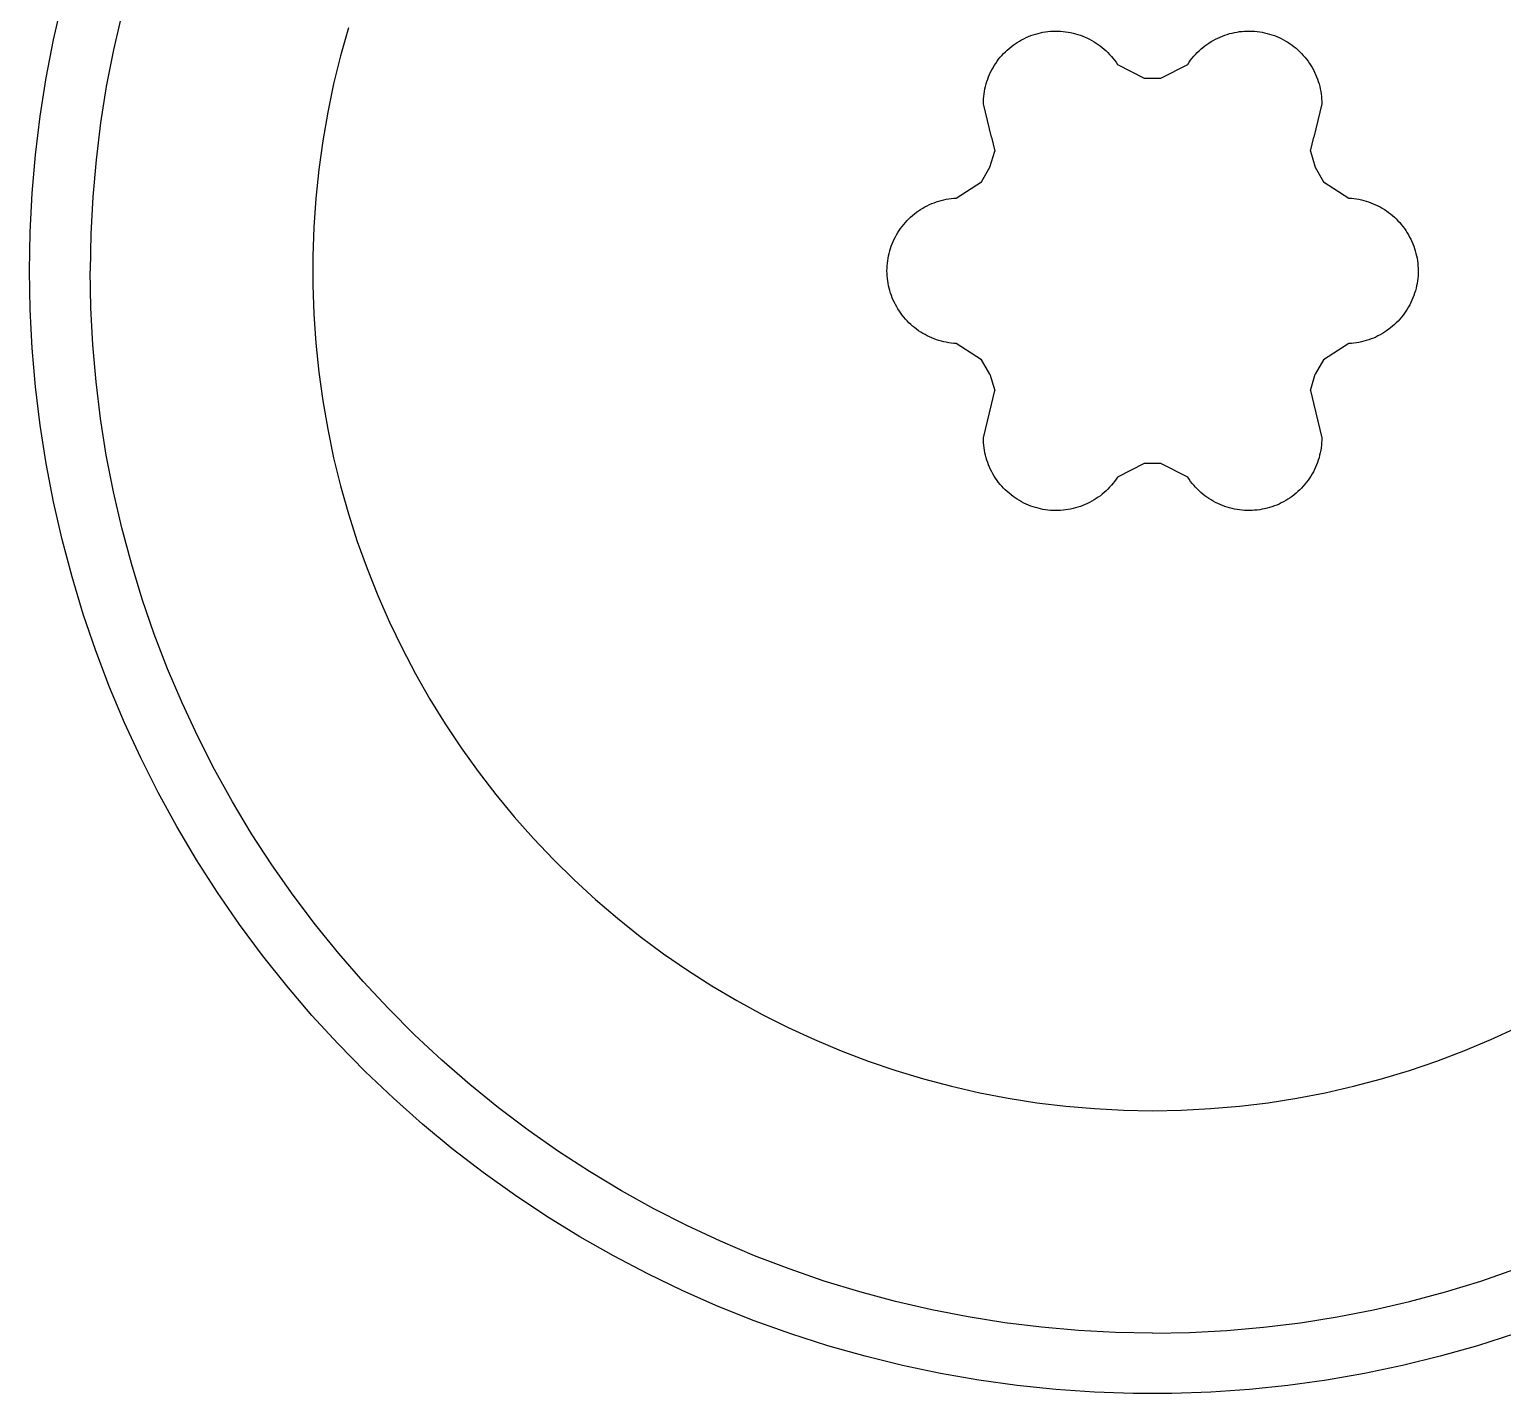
# Model space of a CAD drawing. Header units: millimetres. Extents: x -573 to 3430, y 0 to 3769.
# Drawn here: x 374.889 to 379.742, y 443.773 to 448.267 of the extents above; entities that cross this region are included whole.
import ezdxf

# ---------------------------------------------------------------- set-up
doc = ezdxf.new("R2010")
doc.units = ezdxf.units.MM
doc.layers.add('01 Basic thick', color=7, linetype='Continuous', lineweight=35)

msp = doc.modelspace()

# ---------------------------------------------------------------- linework, layer by layer
at = {"layer": '01 Basic thick', "lineweight": -3}
for p, q in [((374.9681, 448.2334, -368.0535), (374.9965, 448.3579, -368.0535)), ((375.193, 448.3189, -368.0535), (375.1655, 448.1999, -368.0535)), ((375.9399, 448.2727, -368.0535), (375.9139, 448.1808, -368.0535)), ((374.944, 448.1079, -368.0535), (374.9681, 448.2334, -368.0535)), ((378.1228, 448.2105, -368.0535), (378.1294, 448.2155, -368.0535)), ((378.1294, 448.2155, -368.0535), (378.1362, 448.2203, -368.0535)), ((378.1362, 448.2203, -368.0535), (378.1432, 448.2249, -368.0535)), ((378.1432, 448.2249, -368.0535), (378.1503, 448.2292, -368.0535)), ((378.1503, 448.2292, -368.0535), (378.1575, 448.2333, -368.0535)), ((378.1575, 448.2333, -368.0535), (378.1649, 448.2371, -368.0535)), ((378.1649, 448.2371, -368.0535), (378.1725, 448.2407, -368.0535)), ((378.1725, 448.2407, -368.0535), (378.1801, 448.244, -368.0535)), ((378.1801, 448.244, -368.0535), (378.1879, 448.2471, -368.0535)), ((378.1879, 448.2471, -368.0535), (378.1957, 448.2498, -368.0535)), ((378.1957, 448.2498, -368.0535), (378.2037, 448.2523, -368.0535)), ((378.2037, 448.2523, -368.0535), (378.2117, 448.2545, -368.0535)), ((378.2117, 448.2545, -368.0535), (378.2198, 448.2565, -368.0535)), ((378.2198, 448.2565, -368.0535), (378.2279, 448.2581, -368.0535)), ((378.2279, 448.2581, -368.0535), (378.2362, 448.2595, -368.0535)), ((378.2362, 448.2595, -368.0535), (378.2444, 448.2606, -368.0535)), ((378.2444, 448.2606, -368.0535), (378.2527, 448.2614, -368.0535)), ((378.2527, 448.2614, -368.0535), (378.261, 448.2619, -368.0535)), ((378.261, 448.2619, -368.0535), (378.2694, 448.2621, -368.0535)), ((378.2694, 448.2621, -368.0535), (378.2777, 448.262, -368.0535)), ((378.2777, 448.262, -368.0535), (378.286, 448.2617, -368.0535)), ((378.286, 448.2617, -368.0535), (378.2943, 448.261, -368.0535)), ((378.2943, 448.261, -368.0535), (378.3026, 448.2601, -368.0535)), ((378.3026, 448.2601, -368.0535), (378.3108, 448.2589, -368.0535)), ((378.3108, 448.2589, -368.0535), (378.319, 448.2574, -368.0535)), ((378.319, 448.2574, -368.0535), (378.3271, 448.2556, -368.0535)), ((378.3271, 448.2556, -368.0535), (378.3352, 448.2535, -368.0535)), ((378.3352, 448.2535, -368.0535), (378.3432, 448.2511, -368.0535)), ((378.3432, 448.2511, -368.0535), (378.3511, 448.2485, -368.0535)), ((378.3511, 448.2485, -368.0535), (378.3589, 448.2456, -368.0535)), ((378.3589, 448.2456, -368.0535), (378.3666, 448.2425, -368.0535)), ((378.3666, 448.2425, -368.0535), (378.3742, 448.239, -368.0535)), ((378.3742, 448.239, -368.0535), (378.3817, 448.2353, -368.0535)), ((378.3817, 448.2353, -368.0535), (378.389, 448.2314, -368.0535)), ((378.389, 448.2314, -368.0535), (378.3962, 448.2272, -368.0535)), ((378.3962, 448.2272, -368.0535), (378.4032, 448.2227, -368.0535)), ((378.4032, 448.2227, -368.0535), (378.4101, 448.218, -368.0535)), ((378.4101, 448.218, -368.0535), (378.4168, 448.2131, -368.0535)), ((378.7611, 448.2132, -368.0535), (378.7678, 448.2181, -368.0535)), ((378.7678, 448.2181, -368.0535), (378.7747, 448.2228, -368.0535)), ((378.7747, 448.2228, -368.0535), (378.7818, 448.2273, -368.0535)), ((378.7818, 448.2273, -368.0535), (378.7889, 448.2315, -368.0535)), ((378.7889, 448.2315, -368.0535), (378.7963, 448.2355, -368.0535)), ((378.7963, 448.2355, -368.0535), (378.8037, 448.2392, -368.0535)), ((378.8037, 448.2392, -368.0535), (378.8113, 448.2426, -368.0535)), ((378.8113, 448.2426, -368.0535), (378.819, 448.2458, -368.0535)), ((378.819, 448.2458, -368.0535), (378.8269, 448.2487, -368.0535)), ((378.8269, 448.2487, -368.0535), (378.8348, 448.2513, -368.0535)), ((378.8348, 448.2513, -368.0535), (378.8428, 448.2537, -368.0535)), ((378.8428, 448.2537, -368.0535), (378.8508, 448.2557, -368.0535)), ((378.8508, 448.2557, -368.0535), (378.859, 448.2575, -368.0535)), ((378.859, 448.2575, -368.0535), (378.8672, 448.2591, -368.0535)), ((378.8672, 448.2591, -368.0535), (378.8754, 448.2603, -368.0535)), ((378.8754, 448.2603, -368.0535), (378.8837, 448.2612, -368.0535)), ((378.8837, 448.2612, -368.0535), (378.892, 448.2619, -368.0535)), ((378.892, 448.2619, -368.0535), (378.9003, 448.2622, -368.0535)), ((378.9003, 448.2622, -368.0535), (378.9086, 448.2623, -368.0535)), ((378.9086, 448.2623, -368.0535), (378.917, 448.2621, -368.0535)), ((378.917, 448.2621, -368.0535), (378.9253, 448.2616, -368.0535)), ((378.9253, 448.2616, -368.0535), (378.9336, 448.2608, -368.0535)), ((378.9336, 448.2608, -368.0535), (378.9419, 448.2597, -368.0535)), ((378.9419, 448.2597, -368.0535), (378.9501, 448.2583, -368.0535)), ((378.9501, 448.2583, -368.0535), (378.9582, 448.2567, -368.0535)), ((378.9582, 448.2567, -368.0535), (378.9663, 448.2547, -368.0535)), ((378.9663, 448.2547, -368.0535), (378.9744, 448.2525, -368.0535)), ((378.9744, 448.2525, -368.0535), (378.9823, 448.25, -368.0535)), ((378.9823, 448.25, -368.0535), (378.9902, 448.2473, -368.0535)), ((378.9902, 448.2473, -368.0535), (378.998, 448.2442, -368.0535)), ((378.998, 448.2442, -368.0535), (379.0056, 448.2409, -368.0535)), ((379.0056, 448.2409, -368.0535), (379.0131, 448.2373, -368.0535)), ((379.0131, 448.2373, -368.0535), (379.0205, 448.2335, -368.0535)), ((379.0205, 448.2335, -368.0535), (379.0278, 448.2294, -368.0535)), ((379.0278, 448.2294, -368.0535), (379.0349, 448.2251, -368.0535)), ((379.0349, 448.2251, -368.0535), (379.0419, 448.2205, -368.0535)), ((379.0419, 448.2205, -368.0535), (379.0487, 448.2157, -368.0535)), ((379.0487, 448.2157, -368.0535), (379.0553, 448.2106, -368.0535)), ((375.1655, 448.1999, -368.0535), (375.1422, 448.08, -368.0535)), ((375.9139, 448.1808, -368.0535), (375.891, 448.088, -368.0535)), ((378.0768, 448.1625, -368.0535), (378.0818, 448.1692, -368.0535)), ((378.0818, 448.1692, -368.0535), (378.087, 448.1757, -368.0535)), ((378.087, 448.1757, -368.0535), (378.0925, 448.182, -368.0535)), ((378.0925, 448.182, -368.0535), (378.0981, 448.1881, -368.0535)), ((378.0981, 448.1881, -368.0535), (378.104, 448.194, -368.0535)), ((378.104, 448.194, -368.0535), (378.1101, 448.1997, -368.0535)), ((378.1101, 448.1997, -368.0535), (378.1163, 448.2052, -368.0535)), ((378.1163, 448.2052, -368.0535), (378.1228, 448.2105, -368.0535)), ((378.4168, 448.2131, -368.0535), (378.4234, 448.2079, -368.0535)), ((378.4234, 448.2079, -368.0535), (378.4297, 448.2026, -368.0535)), ((378.4297, 448.2026, -368.0535), (378.4359, 448.197, -368.0535)), ((378.4359, 448.197, -368.0535), (378.4419, 448.1912, -368.0535)), ((378.4419, 448.1912, -368.0535), (378.4476, 448.1851, -368.0535)), ((378.4476, 448.1851, -368.0535), (378.4532, 448.1789, -368.0535)), ((378.4532, 448.1789, -368.0535), (378.4585, 448.1725, -368.0535)), ((378.4585, 448.1725, -368.0535), (378.4636, 448.166, -368.0535)), ((378.4636, 448.166, -368.0535), (378.4685, 448.1592, -368.0535)), ((378.7095, 448.1592, -368.0535), (378.7143, 448.166, -368.0535)), ((378.7143, 448.166, -368.0535), (378.7195, 448.1726, -368.0535)), ((378.7195, 448.1726, -368.0535), (378.7248, 448.179, -368.0535)), ((378.7248, 448.179, -368.0535), (378.7303, 448.1852, -368.0535)), ((378.7303, 448.1852, -368.0535), (378.7361, 448.1912, -368.0535)), ((378.7361, 448.1912, -368.0535), (378.7421, 448.197, -368.0535)), ((378.7421, 448.197, -368.0535), (378.7482, 448.2026, -368.0535)), ((378.7482, 448.2026, -368.0535), (378.7546, 448.208, -368.0535)), ((378.7546, 448.208, -368.0535), (378.7611, 448.2132, -368.0535)), ((379.0553, 448.2106, -368.0535), (379.0617, 448.2054, -368.0535)), ((379.0617, 448.2054, -368.0535), (379.068, 448.1999, -368.0535)), ((379.068, 448.1999, -368.0535), (379.0741, 448.1941, -368.0535)), ((379.0741, 448.1941, -368.0535), (379.0799, 448.1882, -368.0535)), ((379.0799, 448.1882, -368.0535), (379.0856, 448.1821, -368.0535)), ((379.0856, 448.1821, -368.0535), (379.091, 448.1758, -368.0535)), ((379.091, 448.1758, -368.0535), (379.0963, 448.1693, -368.0535)), ((379.0963, 448.1693, -368.0535), (379.1012, 448.1626, -368.0535)), ((378.0488, 448.1115, -368.0535), (378.052, 448.1192, -368.0535)), ((378.052, 448.1192, -368.0535), (378.0555, 448.1268, -368.0535)), ((378.0555, 448.1268, -368.0535), (378.0593, 448.1342, -368.0535)), ((378.0593, 448.1342, -368.0535), (378.0633, 448.1415, -368.0535)), ((378.0633, 448.1415, -368.0535), (378.0676, 448.1487, -368.0535)), ((378.0676, 448.1487, -368.0535), (378.0721, 448.1557, -368.0535)), ((378.0721, 448.1557, -368.0535), (378.0768, 448.1625, -368.0535)), ((378.4685, 448.1592, -368.0535), (378.4731, 448.1523, -368.0535)), ((378.4731, 448.1523, -368.0535), (378.5615, 448.1066, -368.0535)), ((378.6165, 448.1066, -368.0535), (378.7048, 448.1523, -368.0535)), ((378.7048, 448.1523, -368.0535), (378.7095, 448.1592, -368.0535)), ((379.1012, 448.1626, -368.0535), (379.106, 448.1558, -368.0535)), ((379.106, 448.1558, -368.0535), (379.1105, 448.1488, -368.0535)), ((379.1105, 448.1488, -368.0535), (379.1148, 448.1416, -368.0535)), ((379.1148, 448.1416, -368.0535), (379.1188, 448.1343, -368.0535)), ((379.1188, 448.1343, -368.0535), (379.1225, 448.1269, -368.0535)), ((379.1225, 448.1269, -368.0535), (379.126, 448.1193, -368.0535)), ((379.126, 448.1193, -368.0535), (379.1293, 448.1116, -368.0535)), ((374.9242, 447.9817, -368.0535), (374.944, 448.1079, -368.0535)), ((375.1422, 448.08, -368.0535), (375.1231, 447.9593, -368.0535)), ((375.891, 448.088, -368.0535), (375.8714, 447.9945, -368.0535)), ((378.0351, 448.0636, -368.0535), (378.0367, 448.0718, -368.0535)), ((378.0367, 448.0718, -368.0535), (378.0385, 448.0799, -368.0535)), ((378.0385, 448.0799, -368.0535), (378.0407, 448.0879, -368.0535)), ((378.0407, 448.0879, -368.0535), (378.0431, 448.0959, -368.0535)), ((378.0431, 448.0959, -368.0535), (378.0458, 448.1038, -368.0535)), ((378.0458, 448.1038, -368.0535), (378.0488, 448.1115, -368.0535)), ((378.5615, 448.1066, -368.0535), (378.6165, 448.1066, -368.0535)), ((379.1293, 448.1116, -368.0535), (379.1322, 448.1038, -368.0535)), ((379.1322, 448.1038, -368.0535), (379.1349, 448.0959, -368.0535)), ((379.1349, 448.0959, -368.0535), (379.1373, 448.088, -368.0535)), ((379.1373, 448.088, -368.0535), (379.1395, 448.0799, -368.0535)), ((379.1395, 448.0799, -368.0535), (379.1413, 448.0718, -368.0535)), ((379.1413, 448.0718, -368.0535), (379.1429, 448.0636, -368.0535)), ((378.0315, 448.0221, -368.0535), (378.0316, 448.0305, -368.0535)), ((378.058, 447.9126, -368.0535), (378.0315, 448.0221, -368.0535)), ((378.0316, 448.0305, -368.0535), (378.0321, 448.0388, -368.0535)), ((378.0321, 448.0388, -368.0535), (378.0328, 448.0471, -368.0535)), ((378.0328, 448.0471, -368.0535), (378.0338, 448.0554, -368.0535)), ((378.0338, 448.0554, -368.0535), (378.0351, 448.0636, -368.0535)), ((379.1465, 448.0221, -368.0535), (379.12, 447.9126, -368.0535)), ((379.1429, 448.0636, -368.0535), (379.1442, 448.0554, -368.0535)), ((379.1442, 448.0554, -368.0535), (379.1452, 448.0471, -368.0535)), ((379.1452, 448.0471, -368.0535), (379.1459, 448.0388, -368.0535)), ((379.1459, 448.0388, -368.0535), (379.1464, 448.0305, -368.0535)), ((379.1464, 448.0305, -368.0535), (379.1465, 448.0221, -368.0535)), ((374.9088, 447.8549, -368.0535), (374.9242, 447.9817, -368.0535)), ((375.8714, 447.9945, -368.0535), (375.855, 447.9004, -368.0535)), ((375.1231, 447.9593, -368.0535), (375.1082, 447.8381, -368.0535)), ((375.855, 447.9004, -368.0535), (375.8418, 447.8058, -368.0535)), ((378.058, 447.9126, -368.0535), (378.069, 447.8669, -368.0535)), ((379.109, 447.8669, -368.0535), (379.12, 447.9126, -368.0535)), ((374.8978, 447.7277, -368.0535), (374.9088, 447.8549, -368.0535)), ((375.1082, 447.8381, -368.0535), (375.0975, 447.7164, -368.0535)), ((378.0533, 447.8132, -368.0535), (378.069, 447.8669, -368.0535)), ((379.109, 447.8669, -368.0535), (379.1246, 447.8132, -368.0535)), ((375.8418, 447.8058, -368.0535), (375.8319, 447.7108, -368.0535)), ((378.0258, 447.7656, -368.0535), (378.0533, 447.8132, -368.0535)), ((379.1246, 447.8132, -368.0535), (379.1522, 447.7656, -368.0535)), ((377.9421, 447.7119, -368.0535), (378.0258, 447.7656, -368.0535)), ((379.1522, 447.7656, -368.0535), (379.2359, 447.7119, -368.0535)), ((374.8912, 447.6001, -368.0535), (374.8978, 447.7277, -368.0535)), ((375.0975, 447.7164, -368.0535), (375.0911, 447.5944, -368.0535)), ((375.8319, 447.7108, -368.0535), (375.8253, 447.6155, -368.0535)), ((377.8319, 447.6788, -368.0535), (377.8392, 447.6829, -368.0535)), ((377.8392, 447.6829, -368.0535), (377.8465, 447.6868, -368.0535)), ((377.8465, 447.6868, -368.0535), (377.854, 447.6903, -368.0535)), ((377.854, 447.6903, -368.0535), (377.8616, 447.6937, -368.0535)), ((377.8616, 447.6937, -368.0535), (377.8693, 447.6967, -368.0535)), ((377.8693, 447.6967, -368.0535), (377.8771, 447.6995, -368.0535)), ((377.8771, 447.6995, -368.0535), (377.885, 447.7021, -368.0535)), ((377.885, 447.7021, -368.0535), (377.893, 447.7043, -368.0535)), ((377.893, 447.7043, -368.0535), (377.9011, 447.7063, -368.0535)), ((377.9011, 447.7063, -368.0535), (377.9092, 447.708, -368.0535)), ((377.9092, 447.708, -368.0535), (377.9173, 447.7094, -368.0535)), ((377.9173, 447.7094, -368.0535), (377.9256, 447.7105, -368.0535)), ((377.9256, 447.7105, -368.0535), (377.9338, 447.7114, -368.0535)), ((377.9338, 447.7114, -368.0535), (377.9421, 447.7119, -368.0535)), ((379.2359, 447.7119, -368.0535), (379.2441, 447.7113, -368.0535)), ((379.2441, 447.7113, -368.0535), (379.2524, 447.7104, -368.0535)), ((379.2524, 447.7104, -368.0535), (379.2606, 447.7092, -368.0535)), ((379.2606, 447.7092, -368.0535), (379.2687, 447.7078, -368.0535)), ((379.2687, 447.7078, -368.0535), (379.2768, 447.7061, -368.0535)), ((379.2768, 447.7061, -368.0535), (379.2849, 447.704, -368.0535)), ((379.2849, 447.704, -368.0535), (379.2928, 447.7018, -368.0535)), ((379.2928, 447.7018, -368.0535), (379.3007, 447.6992, -368.0535)), ((379.3007, 447.6992, -368.0535), (379.3085, 447.6964, -368.0535)), ((379.3085, 447.6964, -368.0535), (379.3162, 447.6933, -368.0535)), ((379.3162, 447.6933, -368.0535), (379.3237, 447.6899, -368.0535)), ((379.3237, 447.6899, -368.0535), (379.3312, 447.6863, -368.0535)), ((379.3312, 447.6863, -368.0535), (379.3385, 447.6825, -368.0535)), ((379.3385, 447.6825, -368.0535), (379.3457, 447.6784, -368.0535)), ((377.7746, 447.6315, -368.0535), (377.7802, 447.6376, -368.0535)), ((377.7802, 447.6376, -368.0535), (377.786, 447.6435, -368.0535)), ((377.786, 447.6435, -368.0535), (377.792, 447.6492, -368.0535)), ((377.792, 447.6492, -368.0535), (377.7982, 447.6547, -368.0535)), ((377.7982, 447.6547, -368.0535), (377.8046, 447.66, -368.0535)), ((377.8046, 447.66, -368.0535), (377.8112, 447.6651, -368.0535)), ((377.8112, 447.6651, -368.0535), (377.818, 447.6699, -368.0535)), ((377.818, 447.6699, -368.0535), (377.8249, 447.6745, -368.0535)), ((377.8249, 447.6745, -368.0535), (377.8319, 447.6788, -368.0535)), ((379.3457, 447.6784, -368.0535), (379.3528, 447.674, -368.0535)), ((379.3528, 447.674, -368.0535), (379.3596, 447.6694, -368.0535)), ((379.3596, 447.6694, -368.0535), (379.3664, 447.6646, -368.0535)), ((379.3664, 447.6646, -368.0535), (379.3729, 447.6596, -368.0535)), ((379.3729, 447.6596, -368.0535), (379.3793, 447.6543, -368.0535)), ((379.3793, 447.6543, -368.0535), (379.3855, 447.6488, -368.0535)), ((379.3855, 447.6488, -368.0535), (379.3915, 447.6431, -368.0535)), ((379.3915, 447.6431, -368.0535), (379.3973, 447.6372, -368.0535)), ((379.3973, 447.6372, -368.0535), (379.403, 447.6311, -368.0535)), ((374.889, 447.4724, -368.0535), (374.8912, 447.6001, -368.0535)), ((375.0911, 447.5944, -368.0535), (375.089, 447.4722, -368.0535)), ((375.8253, 447.6155, -368.0535), (375.822, 447.52, -368.0535)), ((377.7379, 447.5765, -368.0535), (377.7416, 447.5839, -368.0535)), ((377.7416, 447.5839, -368.0535), (377.7456, 447.5911, -368.0535)), ((377.7456, 447.5911, -368.0535), (377.7498, 447.5983, -368.0535)), ((377.7498, 447.5983, -368.0535), (377.7543, 447.6053, -368.0535)), ((377.7543, 447.6053, -368.0535), (377.759, 447.6121, -368.0535)), ((377.759, 447.6121, -368.0535), (377.764, 447.6187, -368.0535)), ((377.764, 447.6187, -368.0535), (377.7692, 447.6252, -368.0535)), ((377.7692, 447.6252, -368.0535), (377.7746, 447.6315, -368.0535)), ((379.403, 447.6311, -368.0535), (379.4083, 447.6248, -368.0535)), ((379.4083, 447.6248, -368.0535), (379.4135, 447.6183, -368.0535)), ((379.4135, 447.6183, -368.0535), (379.4185, 447.6117, -368.0535)), ((379.4185, 447.6117, -368.0535), (379.4232, 447.6049, -368.0535)), ((379.4232, 447.6049, -368.0535), (379.4277, 447.5979, -368.0535)), ((379.4277, 447.5979, -368.0535), (379.4319, 447.5908, -368.0535)), ((379.4319, 447.5908, -368.0535), (379.4359, 447.5836, -368.0535)), ((379.4359, 447.5836, -368.0535), (379.4397, 447.5762, -368.0535)), ((377.721, 447.5297, -368.0535), (377.7231, 447.5377, -368.0535)), ((377.7231, 447.5377, -368.0535), (377.7255, 447.5457, -368.0535)), ((377.7255, 447.5457, -368.0535), (377.7282, 447.5535, -368.0535)), ((377.7282, 447.5535, -368.0535), (377.7312, 447.5613, -368.0535)), ((377.7312, 447.5613, -368.0535), (377.7344, 447.5689, -368.0535)), ((377.7344, 447.5689, -368.0535), (377.7379, 447.5765, -368.0535)), ((379.4397, 447.5762, -368.0535), (379.4432, 447.5687, -368.0535)), ((379.4432, 447.5687, -368.0535), (379.4464, 447.5611, -368.0535)), ((379.4464, 447.5611, -368.0535), (379.4494, 447.5533, -368.0535)), ((379.4494, 447.5533, -368.0535), (379.4521, 447.5455, -368.0535)), ((379.4521, 447.5455, -368.0535), (379.4545, 447.5376, -368.0535)), ((379.4545, 447.5376, -368.0535), (379.4567, 447.5296, -368.0535)), ((375.822, 447.52, -368.0535), (375.822, 447.4245, -368.0535)), ((377.7141, 447.4805, -368.0535), (377.7146, 447.4888, -368.0535)), ((377.7146, 447.4888, -368.0535), (377.7153, 447.4971, -368.0535)), ((377.7153, 447.4971, -368.0535), (377.7163, 447.5053, -368.0535)), ((377.7163, 447.5053, -368.0535), (377.7176, 447.5135, -368.0535)), ((377.7176, 447.5135, -368.0535), (377.7192, 447.5216, -368.0535)), ((377.7192, 447.5216, -368.0535), (377.721, 447.5297, -368.0535)), ((379.4567, 447.5296, -368.0535), (379.4585, 447.5215, -368.0535)), ((379.4585, 447.5215, -368.0535), (379.4602, 447.5134, -368.0535)), ((379.4602, 447.5134, -368.0535), (379.4615, 447.5052, -368.0535)), ((379.4615, 447.5052, -368.0535), (379.4625, 447.497, -368.0535)), ((379.4625, 447.497, -368.0535), (379.4633, 447.4888, -368.0535)), ((379.4633, 447.4888, -368.0535), (379.4638, 447.4805, -368.0535)), ((374.8912, 447.3447, -368.0535), (374.889, 447.4724, -368.0535)), ((375.0911, 447.3501, -368.0535), (375.089, 447.4722, -368.0535)), ((377.714, 447.4722, -368.0535), (377.7141, 447.4805, -368.0535)), ((377.7142, 447.4639, -368.0535), (377.714, 447.4722, -368.0535)), ((377.7147, 447.4557, -368.0535), (377.7142, 447.4639, -368.0535)), ((377.7154, 447.4474, -368.0535), (377.7147, 447.4557, -368.0535)), ((377.7165, 447.4392, -368.0535), (377.7154, 447.4474, -368.0535)), ((377.7178, 447.431, -368.0535), (377.7165, 447.4392, -368.0535)), ((379.4617, 447.4391, -368.0535), (379.4604, 447.4309, -368.0535)), ((379.4627, 447.4474, -368.0535), (379.4617, 447.4391, -368.0535)), ((379.4634, 447.4556, -368.0535), (379.4627, 447.4474, -368.0535)), ((379.4638, 447.4639, -368.0535), (379.4634, 447.4556, -368.0535)), ((379.4638, 447.4805, -368.0535), (379.464, 447.4722, -368.0535)), ((379.464, 447.4722, -368.0535), (379.4638, 447.4639, -368.0535)), ((375.822, 447.4245, -368.0535), (375.8253, 447.329, -368.0535)), ((377.7194, 447.4229, -368.0535), (377.7178, 447.431, -368.0535)), ((377.7213, 447.4148, -368.0535), (377.7194, 447.4229, -368.0535)), ((377.7235, 447.4069, -368.0535), (377.7213, 447.4148, -368.0535)), ((377.7259, 447.3989, -368.0535), (377.7235, 447.4069, -368.0535)), ((377.7286, 447.3911, -368.0535), (377.7259, 447.3989, -368.0535)), ((377.7316, 447.3834, -368.0535), (377.7286, 447.3911, -368.0535)), ((379.4498, 447.3909, -368.0535), (379.4468, 447.3831, -368.0535)), ((379.4524, 447.3988, -368.0535), (379.4498, 447.3909, -368.0535)), ((379.4548, 447.4067, -368.0535), (379.4524, 447.3988, -368.0535)), ((379.457, 447.4147, -368.0535), (379.4548, 447.4067, -368.0535)), ((379.4588, 447.4228, -368.0535), (379.457, 447.4147, -368.0535)), ((379.4604, 447.4309, -368.0535), (379.4588, 447.4228, -368.0535)), ((374.8978, 447.2171, -368.0535), (374.8912, 447.3447, -368.0535)), ((375.0975, 447.2281, -368.0535), (375.0911, 447.3501, -368.0535)), ((377.7348, 447.3758, -368.0535), (377.7316, 447.3834, -368.0535)), ((377.7383, 447.3682, -368.0535), (377.7348, 447.3758, -368.0535)), ((377.7421, 447.3609, -368.0535), (377.7383, 447.3682, -368.0535)), ((377.7461, 447.3536, -368.0535), (377.7421, 447.3609, -368.0535)), ((377.7503, 447.3465, -368.0535), (377.7461, 447.3536, -368.0535)), ((377.7548, 447.3395, -368.0535), (377.7503, 447.3465, -368.0535)), ((379.4282, 447.3462, -368.0535), (379.4237, 447.3392, -368.0535)), ((379.4324, 447.3533, -368.0535), (379.4282, 447.3462, -368.0535)), ((379.4364, 447.3606, -368.0535), (379.4324, 447.3533, -368.0535)), ((379.4401, 447.368, -368.0535), (379.4364, 447.3606, -368.0535)), ((379.4436, 447.3755, -368.0535), (379.4401, 447.368, -368.0535)), ((379.4468, 447.3831, -368.0535), (379.4436, 447.3755, -368.0535)), ((375.8253, 447.329, -368.0535), (375.8319, 447.2337, -368.0535)), ((377.7595, 447.3327, -368.0535), (377.7548, 447.3395, -368.0535)), ((377.7645, 447.3261, -368.0535), (377.7595, 447.3327, -368.0535)), ((377.7696, 447.3196, -368.0535), (377.7645, 447.3261, -368.0535)), ((377.775, 447.3133, -368.0535), (377.7696, 447.3196, -368.0535)), ((377.7806, 447.3072, -368.0535), (377.775, 447.3133, -368.0535)), ((377.7864, 447.3013, -368.0535), (377.7806, 447.3072, -368.0535)), ((377.7924, 447.2956, -368.0535), (377.7864, 447.3013, -368.0535)), ((377.7986, 447.2902, -368.0535), (377.7924, 447.2956, -368.0535)), ((379.386, 447.2952, -368.0535), (379.3797, 447.2897, -368.0535)), ((379.392, 447.3009, -368.0535), (379.386, 447.2952, -368.0535)), ((379.3978, 447.3068, -368.0535), (379.392, 447.3009, -368.0535)), ((379.4034, 447.3129, -368.0535), (379.3978, 447.3068, -368.0535)), ((379.4088, 447.3192, -368.0535), (379.4034, 447.3129, -368.0535)), ((379.414, 447.3257, -368.0535), (379.4088, 447.3192, -368.0535)), ((379.419, 447.3324, -368.0535), (379.414, 447.3257, -368.0535)), ((379.4237, 447.3392, -368.0535), (379.419, 447.3324, -368.0535)), ((377.805, 447.2849, -368.0535), (377.7986, 447.2902, -368.0535)), ((377.8116, 447.2798, -368.0535), (377.805, 447.2849, -368.0535)), ((377.8183, 447.275, -368.0535), (377.8116, 447.2798, -368.0535)), ((377.8252, 447.2704, -368.0535), (377.8183, 447.275, -368.0535)), ((377.8323, 447.2661, -368.0535), (377.8252, 447.2704, -368.0535)), ((377.8395, 447.262, -368.0535), (377.8323, 447.2661, -368.0535)), ((377.8468, 447.2581, -368.0535), (377.8395, 447.262, -368.0535)), ((377.8542, 447.2545, -368.0535), (377.8468, 447.2581, -368.0535)), ((377.8618, 447.2511, -368.0535), (377.8542, 447.2545, -368.0535)), ((377.8695, 447.2481, -368.0535), (377.8618, 447.2511, -368.0535)), ((377.8773, 447.2452, -368.0535), (377.8695, 447.2481, -368.0535)), ((377.8852, 447.2427, -368.0535), (377.8773, 447.2452, -368.0535)), ((379.3009, 447.2449, -368.0535), (379.293, 447.2424, -368.0535)), ((379.3087, 447.2477, -368.0535), (379.3009, 447.2449, -368.0535)), ((379.3164, 447.2508, -368.0535), (379.3087, 447.2477, -368.0535)), ((379.324, 447.2541, -368.0535), (379.3164, 447.2508, -368.0535)), ((379.3315, 447.2577, -368.0535), (379.324, 447.2541, -368.0535)), ((379.3388, 447.2615, -368.0535), (379.3315, 447.2577, -368.0535)), ((379.346, 447.2656, -368.0535), (379.3388, 447.2615, -368.0535)), ((379.3531, 447.27, -368.0535), (379.346, 447.2656, -368.0535)), ((379.36, 447.2746, -368.0535), (379.3531, 447.27, -368.0535)), ((379.3668, 447.2794, -368.0535), (379.36, 447.2746, -368.0535)), ((379.3733, 447.2844, -368.0535), (379.3668, 447.2794, -368.0535)), ((379.3797, 447.2897, -368.0535), (379.3733, 447.2844, -368.0535)), ((374.9088, 447.0899, -368.0535), (374.8978, 447.2171, -368.0535)), ((375.1082, 447.1064, -368.0535), (375.0975, 447.2281, -368.0535)), ((375.8319, 447.2337, -368.0535), (375.8418, 447.1386, -368.0535)), ((377.8931, 447.2404, -368.0535), (377.8852, 447.2427, -368.0535)), ((377.9012, 447.2384, -368.0535), (377.8931, 447.2404, -368.0535)), ((377.9093, 447.2366, -368.0535), (377.9012, 447.2384, -368.0535)), ((377.9174, 447.2352, -368.0535), (377.9093, 447.2366, -368.0535)), ((377.9256, 447.234, -368.0535), (377.9174, 447.2352, -368.0535)), ((377.9338, 447.2331, -368.0535), (377.9256, 447.234, -368.0535)), ((377.9421, 447.2325, -368.0535), (377.9338, 447.2331, -368.0535)), ((378.0258, 447.1788, -368.0535), (377.9421, 447.2325, -368.0535)), ((379.2359, 447.2325, -368.0535), (379.1522, 447.1788, -368.0535)), ((379.2442, 447.2331, -368.0535), (379.2359, 447.2325, -368.0535)), ((379.2524, 447.2339, -368.0535), (379.2442, 447.2331, -368.0535)), ((379.2606, 447.235, -368.0535), (379.2524, 447.2339, -368.0535)), ((379.2688, 447.2365, -368.0535), (379.2606, 447.235, -368.0535)), ((379.2769, 447.2382, -368.0535), (379.2688, 447.2365, -368.0535)), ((379.285, 447.2401, -368.0535), (379.2769, 447.2382, -368.0535)), ((379.293, 447.2424, -368.0535), (379.285, 447.2401, -368.0535)), ((378.0533, 447.1312, -368.0535), (378.0258, 447.1788, -368.0535)), ((379.1522, 447.1788, -368.0535), (379.1246, 447.1312, -368.0535)), ((375.1231, 446.9851, -368.0535), (375.1082, 447.1064, -368.0535)), ((375.8418, 447.1386, -368.0535), (375.855, 447.044, -368.0535)), ((378.0533, 447.1312, -368.0535), (378.069, 447.0775, -368.0535)), ((379.109, 447.0775, -368.0535), (379.1246, 447.1312, -368.0535)), ((374.9242, 446.9631, -368.0535), (374.9088, 447.0899, -368.0535)), ((378.058, 447.0318, -368.0535), (378.069, 447.0775, -368.0535)), ((379.109, 447.0775, -368.0535), (379.12, 447.0318, -368.0535)), ((375.855, 447.044, -368.0535), (375.8714, 446.9499, -368.0535)), ((378.0315, 446.9223, -368.0535), (378.058, 447.0318, -368.0535)), ((379.121, 447.0299, -368.0535), (379.12, 447.0318, -368.0535)), ((379.12, 447.0318, -368.0535), (379.1465, 446.9223, -368.0535)), ((374.944, 446.8369, -368.0535), (374.9242, 446.9631, -368.0535)), ((375.1422, 446.8645, -368.0535), (375.1231, 446.9851, -368.0535)), ((375.8714, 446.9499, -368.0535), (375.891, 446.8564, -368.0535)), ((378.0316, 446.914, -368.0535), (378.0315, 446.9223, -368.0535)), ((378.0321, 446.9056, -368.0535), (378.0316, 446.914, -368.0535)), ((378.0328, 446.8973, -368.0535), (378.0321, 446.9056, -368.0535)), ((379.1459, 446.9056, -368.0535), (379.1452, 446.8973, -368.0535)), ((379.1463, 446.914, -368.0535), (379.1459, 446.9056, -368.0535)), ((379.1465, 446.9223, -368.0535), (379.1463, 446.914, -368.0535)), ((375.1655, 446.7445, -368.0535), (375.1422, 446.8645, -368.0535)), ((375.891, 446.8564, -368.0535), (375.9139, 446.7637, -368.0535)), ((378.0338, 446.8891, -368.0535), (378.0328, 446.8973, -368.0535)), ((378.0351, 446.8808, -368.0535), (378.0338, 446.8891, -368.0535)), ((378.0366, 446.8726, -368.0535), (378.0351, 446.8808, -368.0535)), ((378.0385, 446.8645, -368.0535), (378.0366, 446.8726, -368.0535)), ((378.0406, 446.8565, -368.0535), (378.0385, 446.8645, -368.0535)), ((378.043, 446.8485, -368.0535), (378.0406, 446.8565, -368.0535)), ((379.1373, 446.8565, -368.0535), (379.1349, 446.8485, -368.0535)), ((379.1394, 446.8646, -368.0535), (379.1373, 446.8565, -368.0535)), ((379.1413, 446.8727, -368.0535), (379.1394, 446.8646, -368.0535)), ((379.1429, 446.8809, -368.0535), (379.1413, 446.8727, -368.0535)), ((379.1442, 446.8891, -368.0535), (379.1429, 446.8809, -368.0535)), ((379.1452, 446.8973, -368.0535), (379.1442, 446.8891, -368.0535)), ((374.9681, 446.7114, -368.0535), (374.944, 446.8369, -368.0535)), ((378.0457, 446.8406, -368.0535), (378.043, 446.8485, -368.0535)), ((378.0487, 446.8328, -368.0535), (378.0457, 446.8406, -368.0535)), ((378.0519, 446.8251, -368.0535), (378.0487, 446.8328, -368.0535)), ((378.0554, 446.8176, -368.0535), (378.0519, 446.8251, -368.0535)), ((378.0592, 446.8101, -368.0535), (378.0554, 446.8176, -368.0535)), ((378.0632, 446.8028, -368.0535), (378.0592, 446.8101, -368.0535)), ((378.5615, 446.8378, -368.0535), (378.4731, 446.7921, -368.0535)), ((378.6165, 446.8378, -368.0535), (378.5615, 446.8378, -368.0535)), ((378.7048, 446.7921, -368.0535), (378.6165, 446.8378, -368.0535)), ((379.1187, 446.8102, -368.0535), (379.1147, 446.8029, -368.0535)), ((379.1225, 446.8177, -368.0535), (379.1187, 446.8102, -368.0535)), ((379.126, 446.8252, -368.0535), (379.1225, 446.8177, -368.0535)), ((379.1292, 446.8329, -368.0535), (379.126, 446.8252, -368.0535)), ((379.1322, 446.8407, -368.0535), (379.1292, 446.8329, -368.0535)), ((379.1349, 446.8485, -368.0535), (379.1322, 446.8407, -368.0535)), ((375.9139, 446.7637, -368.0535), (375.9399, 446.6718, -368.0535)), ((378.0675, 446.7957, -368.0535), (378.0632, 446.8028, -368.0535)), ((378.072, 446.7887, -368.0535), (378.0675, 446.7957, -368.0535)), ((378.0767, 446.7818, -368.0535), (378.072, 446.7887, -368.0535)), ((378.0817, 446.7751, -368.0535), (378.0767, 446.7818, -368.0535)), ((378.0869, 446.7686, -368.0535), (378.0817, 446.7751, -368.0535)), ((378.0924, 446.7623, -368.0535), (378.0869, 446.7686, -368.0535)), ((378.098, 446.7562, -368.0535), (378.0924, 446.7623, -368.0535)), ((378.4476, 446.7592, -368.0535), (378.4419, 446.7532, -368.0535)), ((378.4532, 446.7655, -368.0535), (378.4476, 446.7592, -368.0535)), ((378.4585, 446.7719, -368.0535), (378.4532, 446.7655, -368.0535)), ((378.4636, 446.7784, -368.0535), (378.4585, 446.7719, -368.0535)), ((378.4685, 446.7852, -368.0535), (378.4636, 446.7784, -368.0535)), ((378.4731, 446.7921, -368.0535), (378.4685, 446.7852, -368.0535)), ((378.7095, 446.7852, -368.0535), (378.7048, 446.7921, -368.0535)), ((378.7144, 446.7785, -368.0535), (378.7095, 446.7852, -368.0535)), ((378.7195, 446.7719, -368.0535), (378.7144, 446.7785, -368.0535)), ((378.7248, 446.7655, -368.0535), (378.7195, 446.7719, -368.0535)), ((378.7304, 446.7593, -368.0535), (378.7248, 446.7655, -368.0535)), ((378.7361, 446.7533, -368.0535), (378.7304, 446.7593, -368.0535)), ((379.0855, 446.7625, -368.0535), (379.0798, 446.7564, -368.0535)), ((379.0909, 446.7688, -368.0535), (379.0855, 446.7625, -368.0535)), ((379.0961, 446.7753, -368.0535), (379.0909, 446.7688, -368.0535)), ((379.1011, 446.7819, -368.0535), (379.0961, 446.7753, -368.0535)), ((379.1059, 446.7888, -368.0535), (379.1011, 446.7819, -368.0535)), ((379.1104, 446.7958, -368.0535), (379.1059, 446.7888, -368.0535)), ((379.1147, 446.8029, -368.0535), (379.1104, 446.7958, -368.0535)), ((374.9965, 446.5869, -368.0535), (374.9681, 446.7114, -368.0535)), ((375.193, 446.6255, -368.0535), (375.1655, 446.7445, -368.0535)), ((378.1039, 446.7503, -368.0535), (378.098, 446.7562, -368.0535)), ((378.11, 446.7446, -368.0535), (378.1039, 446.7503, -368.0535)), ((378.1162, 446.7391, -368.0535), (378.11, 446.7446, -368.0535)), ((378.1227, 446.7338, -368.0535), (378.1162, 446.7391, -368.0535)), ((378.1293, 446.7287, -368.0535), (378.1227, 446.7338, -368.0535)), ((378.1361, 446.7239, -368.0535), (378.1293, 446.7287, -368.0535)), ((378.1431, 446.7193, -368.0535), (378.1361, 446.7239, -368.0535)), ((378.1502, 446.715, -368.0535), (378.1431, 446.7193, -368.0535)), ((378.1574, 446.7109, -368.0535), (378.1502, 446.715, -368.0535)), ((378.1648, 446.7071, -368.0535), (378.1574, 446.7109, -368.0535)), ((378.389, 446.7129, -368.0535), (378.3817, 446.709, -368.0535)), ((378.3962, 446.7171, -368.0535), (378.389, 446.7129, -368.0535)), ((378.4033, 446.7216, -368.0535), (378.3962, 446.7171, -368.0535)), ((378.4101, 446.7263, -368.0535), (378.4033, 446.7216, -368.0535)), ((378.4169, 446.7312, -368.0535), (378.4101, 446.7263, -368.0535)), ((378.4234, 446.7364, -368.0535), (378.4169, 446.7312, -368.0535)), ((378.4298, 446.7418, -368.0535), (378.4234, 446.7364, -368.0535)), ((378.4359, 446.7474, -368.0535), (378.4298, 446.7418, -368.0535)), ((378.4419, 446.7532, -368.0535), (378.4359, 446.7474, -368.0535)), ((378.7421, 446.7475, -368.0535), (378.7361, 446.7533, -368.0535)), ((378.7483, 446.7419, -368.0535), (378.7421, 446.7475, -368.0535)), ((378.7546, 446.7365, -368.0535), (378.7483, 446.7419, -368.0535)), ((378.7611, 446.7313, -368.0535), (378.7546, 446.7365, -368.0535)), ((378.7679, 446.7264, -368.0535), (378.7611, 446.7313, -368.0535)), ((378.7747, 446.7217, -368.0535), (378.7679, 446.7264, -368.0535)), ((378.7818, 446.7173, -368.0535), (378.7747, 446.7217, -368.0535)), ((378.789, 446.7131, -368.0535), (378.7818, 446.7173, -368.0535)), ((378.7963, 446.7091, -368.0535), (378.789, 446.7131, -368.0535)), ((379.0204, 446.7111, -368.0535), (379.013, 446.7073, -368.0535)), ((379.0277, 446.7152, -368.0535), (379.0204, 446.7111, -368.0535)), ((379.0348, 446.7195, -368.0535), (379.0277, 446.7152, -368.0535)), ((379.0418, 446.7241, -368.0535), (379.0348, 446.7195, -368.0535)), ((379.0486, 446.7289, -368.0535), (379.0418, 446.7241, -368.0535)), ((379.0552, 446.734, -368.0535), (379.0486, 446.7289, -368.0535)), ((379.0616, 446.7392, -368.0535), (379.0552, 446.734, -368.0535)), ((379.0679, 446.7447, -368.0535), (379.0616, 446.7392, -368.0535)), ((379.074, 446.7504, -368.0535), (379.0679, 446.7447, -368.0535)), ((379.0798, 446.7564, -368.0535), (379.074, 446.7504, -368.0535)), ((375.9399, 446.6718, -368.0535), (375.9691, 446.5808, -368.0535)), ((378.1724, 446.7035, -368.0535), (378.1648, 446.7071, -368.0535)), ((378.18, 446.7002, -368.0535), (378.1724, 446.7035, -368.0535)), ((378.1878, 446.6972, -368.0535), (378.18, 446.7002, -368.0535)), ((378.1956, 446.6944, -368.0535), (378.1878, 446.6972, -368.0535)), ((378.2036, 446.6919, -368.0535), (378.1956, 446.6944, -368.0535)), ((378.2116, 446.6897, -368.0535), (378.2036, 446.6919, -368.0535)), ((378.2197, 446.6878, -368.0535), (378.2116, 446.6897, -368.0535)), ((378.2279, 446.6861, -368.0535), (378.2197, 446.6878, -368.0535)), ((378.2361, 446.6847, -368.0535), (378.2279, 446.6861, -368.0535)), ((378.2444, 446.6837, -368.0535), (378.2361, 446.6847, -368.0535)), ((378.2527, 446.6829, -368.0535), (378.2444, 446.6837, -368.0535)), ((378.261, 446.6824, -368.0535), (378.2527, 446.6829, -368.0535)), ((378.2693, 446.6821, -368.0535), (378.261, 446.6824, -368.0535)), ((378.2777, 446.6822, -368.0535), (378.2693, 446.6821, -368.0535)), ((378.286, 446.6826, -368.0535), (378.2777, 446.6822, -368.0535)), ((378.2943, 446.6832, -368.0535), (378.286, 446.6826, -368.0535)), ((378.3026, 446.6842, -368.0535), (378.2943, 446.6832, -368.0535)), ((378.3108, 446.6854, -368.0535), (378.3026, 446.6842, -368.0535)), ((378.319, 446.6869, -368.0535), (378.3108, 446.6854, -368.0535)), ((378.3272, 446.6887, -368.0535), (378.319, 446.6869, -368.0535)), ((378.3352, 446.6908, -368.0535), (378.3272, 446.6887, -368.0535)), ((378.3432, 446.6931, -368.0535), (378.3352, 446.6908, -368.0535)), ((378.3511, 446.6958, -368.0535), (378.3432, 446.6931, -368.0535)), ((378.3589, 446.6987, -368.0535), (378.3511, 446.6958, -368.0535)), ((378.3666, 446.7018, -368.0535), (378.3589, 446.6987, -368.0535)), ((378.3742, 446.7053, -368.0535), (378.3666, 446.7018, -368.0535)), ((378.3817, 446.709, -368.0535), (378.3742, 446.7053, -368.0535)), ((378.8038, 446.7054, -368.0535), (378.7963, 446.7091, -368.0535)), ((378.8114, 446.702, -368.0535), (378.8038, 446.7054, -368.0535)), ((378.8191, 446.6988, -368.0535), (378.8114, 446.702, -368.0535)), ((378.8269, 446.6959, -368.0535), (378.8191, 446.6988, -368.0535)), ((378.8348, 446.6933, -368.0535), (378.8269, 446.6959, -368.0535)), ((378.8428, 446.6909, -368.0535), (378.8348, 446.6933, -368.0535)), ((378.8508, 446.6889, -368.0535), (378.8428, 446.6909, -368.0535)), ((378.859, 446.6871, -368.0535), (378.8508, 446.6889, -368.0535)), ((378.8672, 446.6856, -368.0535), (378.859, 446.6871, -368.0535)), ((378.8754, 446.6844, -368.0535), (378.8672, 446.6856, -368.0535)), ((378.8837, 446.6834, -368.0535), (378.8754, 446.6844, -368.0535)), ((378.892, 446.6828, -368.0535), (378.8837, 446.6834, -368.0535)), ((378.9003, 446.6824, -368.0535), (378.892, 446.6828, -368.0535)), ((378.9086, 446.6823, -368.0535), (378.9003, 446.6824, -368.0535)), ((378.917, 446.6826, -368.0535), (378.9086, 446.6823, -368.0535)), ((378.9253, 446.6831, -368.0535), (378.917, 446.6826, -368.0535)), ((378.9336, 446.6839, -368.0535), (378.9253, 446.6831, -368.0535)), ((378.9418, 446.6849, -368.0535), (378.9336, 446.6839, -368.0535)), ((378.95, 446.6863, -368.0535), (378.9418, 446.6849, -368.0535)), ((378.9582, 446.688, -368.0535), (378.95, 446.6863, -368.0535)), ((378.9663, 446.6899, -368.0535), (378.9582, 446.688, -368.0535)), ((378.9743, 446.6921, -368.0535), (378.9663, 446.6899, -368.0535)), ((378.9823, 446.6946, -368.0535), (378.9743, 446.6921, -368.0535)), ((378.9901, 446.6974, -368.0535), (378.9823, 446.6946, -368.0535)), ((378.9979, 446.7004, -368.0535), (378.9901, 446.6974, -368.0535)), ((379.0055, 446.7037, -368.0535), (378.9979, 446.7004, -368.0535)), ((379.013, 446.7073, -368.0535), (379.0055, 446.7037, -368.0535)), ((375.2246, 446.5075, -368.0535), (375.193, 446.6255, -368.0535)), ((375.0292, 446.4634, -368.0535), (374.9965, 446.5869, -368.0535)), ((375.9691, 446.5808, -368.0535), (376.0015, 446.4909, -368.0535)), ((375.2603, 446.3907, -368.0535), (375.2246, 446.5075, -368.0535)), ((376.0015, 446.4909, -368.0535), (376.0369, 446.4022, -368.0535)), ((375.0661, 446.3412, -368.0535), (375.0292, 446.4634, -368.0535)), ((375.3001, 446.2752, -368.0535), (375.2603, 446.3907, -368.0535)), ((376.0369, 446.4022, -368.0535), (376.0753, 446.3147, -368.0535)), ((375.1073, 446.2202, -368.0535), (375.0661, 446.3412, -368.0535)), ((375.3439, 446.1611, -368.0535), (375.3001, 446.2752, -368.0535)), ((376.0753, 446.3147, -368.0535), (376.1168, 446.2286, -368.0535)), ((376.1168, 446.2286, -368.0535), (376.1612, 446.1441, -368.0535)), ((375.1526, 446.1008, -368.0535), (375.1073, 446.2202, -368.0535)), ((375.3916, 446.0487, -368.0535), (375.3439, 446.1611, -368.0535)), ((376.1612, 446.1441, -368.0535), (376.2085, 446.0611, -368.0535)), ((375.2019, 445.983, -368.0535), (375.1526, 446.1008, -368.0535)), ((375.4433, 445.9379, -368.0535), (375.3916, 446.0487, -368.0535)), ((376.2085, 446.0611, -368.0535), (376.2586, 445.9797, -368.0535)), ((375.2554, 445.867, -368.0535), (375.2019, 445.983, -368.0535)), ((375.4987, 445.8291, -368.0535), (375.4433, 445.9379, -368.0535)), ((376.2586, 445.9797, -368.0535), (376.3115, 445.9002, -368.0535)), ((376.3115, 445.9002, -368.0535), (376.3671, 445.8225, -368.0535)), ((375.3128, 445.7529, -368.0535), (375.2554, 445.867, -368.0535)), ((375.5579, 445.7223, -368.0535), (375.4987, 445.8291, -368.0535)), ((376.3671, 445.8225, -368.0535), (376.4254, 445.7468, -368.0535)), ((375.3741, 445.6408, -368.0535), (375.3128, 445.7529, -368.0535)), ((376.4254, 445.7468, -368.0535), (376.4862, 445.6731, -368.0535)), ((375.6209, 445.6175, -368.0535), (375.5579, 445.7223, -368.0535)), ((376.4862, 445.6731, -368.0535), (376.5496, 445.6016, -368.0535)), ((375.4392, 445.5309, -368.0535), (375.3741, 445.6408, -368.0535)), ((375.6874, 445.5151, -368.0535), (375.6209, 445.6175, -368.0535)), ((376.5496, 445.6016, -368.0535), (376.6154, 445.5324, -368.0535)), ((375.5081, 445.4234, -368.0535), (375.4392, 445.5309, -368.0535)), ((375.7575, 445.415, -368.0535), (375.6874, 445.5151, -368.0535)), ((376.6154, 445.5324, -368.0535), (376.6835, 445.4654, -368.0535)), ((376.6835, 445.4654, -368.0535), (376.7539, 445.4008, -368.0535)), ((375.5806, 445.3182, -368.0535), (375.5081, 445.4234, -368.0535)), ((375.831, 445.3174, -368.0535), (375.7575, 445.415, -368.0535)), ((376.7539, 445.4008, -368.0535), (376.8265, 445.3387, -368.0535)), ((375.6568, 445.2157, -368.0535), (375.5806, 445.3182, -368.0535)), ((375.9079, 445.2225, -368.0535), (375.831, 445.3174, -368.0535)), ((376.8265, 445.3387, -368.0535), (376.9012, 445.2792, -368.0535)), ((376.9012, 445.2792, -368.0535), (376.9779, 445.2222, -368.0535)), ((375.7364, 445.1158, -368.0535), (375.6568, 445.2157, -368.0535)), ((375.988, 445.1303, -368.0535), (375.9079, 445.2225, -368.0535)), ((376.9779, 445.2222, -368.0535), (377.0565, 445.1679, -368.0535)), ((377.0565, 445.1679, -368.0535), (377.1369, 445.1164, -368.0535)), ((375.8195, 445.0188, -368.0535), (375.7364, 445.1158, -368.0535)), ((376.0713, 445.041, -368.0535), (375.988, 445.1303, -368.0535)), ((377.1369, 445.1164, -368.0535), (377.2191, 445.0677, -368.0535)), ((377.2191, 445.0677, -368.0535), (377.3029, 445.0219, -368.0535)), ((375.9058, 444.9246, -368.0535), (375.8195, 445.0188, -368.0535)), ((376.1577, 444.9546, -368.0535), (376.0713, 445.041, -368.0535)), ((377.3029, 445.0219, -368.0535), (377.3883, 444.9789, -368.0535)), ((377.3883, 444.9789, -368.0535), (377.4751, 444.939, -368.0535)), ((379.7029, 444.939, -368.0535), (379.7897, 444.9789, -368.0535)), ((375.9953, 444.8335, -368.0535), (375.9058, 444.9246, -368.0535)), ((376.2471, 444.8713, -368.0535), (376.1577, 444.9546, -368.0535)), ((377.4751, 444.939, -368.0535), (377.5632, 444.902, -368.0535)), ((379.6148, 444.902, -368.0535), (379.7029, 444.939, -368.0535)), ((376.3393, 444.7911, -368.0535), (376.2471, 444.8713, -368.0535)), ((377.5632, 444.902, -368.0535), (377.6525, 444.8682, -368.0535)), ((377.6525, 444.8682, -368.0535), (377.7429, 444.8374, -368.0535)), ((379.4351, 444.8374, -368.0535), (379.5255, 444.8682, -368.0535)), ((379.5255, 444.8682, -368.0535), (379.6148, 444.902, -368.0535)), ((376.088, 444.7456, -368.0535), (375.9953, 444.8335, -368.0535)), ((377.7429, 444.8374, -368.0535), (377.8344, 444.8097, -368.0535)), ((379.3436, 444.8097, -368.0535), (379.4351, 444.8374, -368.0535)), ((376.4342, 444.7142, -368.0535), (376.3393, 444.7911, -368.0535)), ((377.8344, 444.8097, -368.0535), (377.9267, 444.7853, -368.0535)), ((377.9267, 444.7853, -368.0535), (378.0199, 444.764, -368.0535)), ((379.1581, 444.764, -368.0535), (379.2513, 444.7853, -368.0535)), ((379.2513, 444.7853, -368.0535), (379.3436, 444.8097, -368.0535)), ((376.1836, 444.6609, -368.0535), (376.088, 444.7456, -368.0535)), ((378.0199, 444.764, -368.0535), (378.1137, 444.746, -368.0535)), ((378.1137, 444.746, -368.0535), (378.2081, 444.7312, -368.0535)), ((378.2081, 444.7312, -368.0535), (378.3029, 444.7197, -368.0535)), ((378.8751, 444.7197, -368.0535), (378.9699, 444.7312, -368.0535)), ((378.9699, 444.7312, -368.0535), (379.0643, 444.746, -368.0535)), ((379.0643, 444.746, -368.0535), (379.1581, 444.764, -368.0535)), ((376.5318, 444.6407, -368.0535), (376.4342, 444.7142, -368.0535)), ((378.3029, 444.7197, -368.0535), (378.3981, 444.7115, -368.0535)), ((378.3981, 444.7115, -368.0535), (378.4935, 444.7065, -368.0535)), ((378.4935, 444.7065, -368.0535), (378.589, 444.7049, -368.0535)), ((378.589, 444.7049, -368.0535), (378.6845, 444.7065, -368.0535)), ((378.6845, 444.7065, -368.0535), (378.7799, 444.7115, -368.0535)), ((378.7799, 444.7115, -368.0535), (378.8751, 444.7197, -368.0535)), ((376.282, 444.5795, -368.0535), (376.1836, 444.6609, -368.0535)), ((376.6319, 444.5706, -368.0535), (376.5318, 444.6407, -368.0535)), ((376.3833, 444.5016, -368.0535), (376.282, 444.5795, -368.0535)), ((376.7343, 444.5041, -368.0535), (376.6319, 444.5706, -368.0535)), ((376.4871, 444.4273, -368.0535), (376.3833, 444.5016, -368.0535)), ((376.839, 444.4412, -368.0535), (376.7343, 444.5041, -368.0535)), ((376.9459, 444.3819, -368.0535), (376.839, 444.4412, -368.0535)), ((376.5935, 444.3565, -368.0535), (376.4871, 444.4273, -368.0535)), ((377.0547, 444.3265, -368.0535), (376.9459, 444.3819, -368.0535)), ((376.7022, 444.2895, -368.0535), (376.5935, 444.3565, -368.0535)), ((376.8132, 444.2263, -368.0535), (376.7022, 444.2895, -368.0535)), ((377.1654, 444.2749, -368.0535), (377.0547, 444.3265, -368.0535)), ((377.2779, 444.2271, -368.0535), (377.1654, 444.2749, -368.0535)), ((376.9263, 444.1669, -368.0535), (376.8132, 444.2263, -368.0535)), ((377.3919, 444.1833, -368.0535), (377.2779, 444.2271, -368.0535)), ((377.0414, 444.1115, -368.0535), (376.9263, 444.1669, -368.0535)), ((377.5074, 444.1436, -368.0535), (377.3919, 444.1833, -368.0535)), ((377.6243, 444.1078, -368.0535), (377.5074, 444.1436, -368.0535)), ((379.5537, 444.1078, -368.0535), (379.6705, 444.1436, -368.0535)), ((379.6705, 444.1436, -368.0535), (379.786, 444.1833, -368.0535)), ((377.1583, 444.0601, -368.0535), (377.0414, 444.1115, -368.0535)), ((377.7423, 444.0762, -368.0535), (377.6243, 444.1078, -368.0535)), ((379.4357, 444.0762, -368.0535), (379.5537, 444.1078, -368.0535)), ((377.2769, 444.0127, -368.0535), (377.1583, 444.0601, -368.0535)), ((377.8613, 444.0487, -368.0535), (377.7423, 444.0762, -368.0535)), ((377.9812, 444.0254, -368.0535), (377.8613, 444.0487, -368.0535)), ((379.1967, 444.0254, -368.0535), (379.3167, 444.0487, -368.0535)), ((379.3167, 444.0487, -368.0535), (379.4357, 444.0762, -368.0535)), ((377.3971, 443.9695, -368.0535), (377.2769, 444.0127, -368.0535)), ((378.1019, 444.0063, -368.0535), (377.9812, 444.0254, -368.0535)), ((378.2231, 443.9914, -368.0535), (378.1019, 444.0063, -368.0535)), ((378.9548, 443.9914, -368.0535), (379.0761, 444.0063, -368.0535)), ((379.0761, 444.0063, -368.0535), (379.1967, 444.0254, -368.0535)), ((377.5187, 443.9304, -368.0535), (377.3971, 443.9695, -368.0535)), ((378.3448, 443.9808, -368.0535), (378.2231, 443.9914, -368.0535)), ((378.4668, 443.9744, -368.0535), (378.3448, 443.9808, -368.0535)), ((378.589, 443.9722, -368.0535), (378.4668, 443.9744, -368.0535)), ((378.589, 443.9722, -368.0535), (378.7111, 443.9744, -368.0535)), ((378.7111, 443.9744, -368.0535), (378.8331, 443.9808, -368.0535)), ((378.8331, 443.9808, -368.0535), (378.9548, 443.9914, -368.0535)), ((379.7809, 443.9695, -368.0535), (379.6592, 443.9304, -368.0535)), ((377.6416, 443.8956, -368.0535), (377.5187, 443.9304, -368.0535)), ((377.7656, 443.865, -368.0535), (377.6416, 443.8956, -368.0535)), ((379.5364, 443.8956, -368.0535), (379.4123, 443.865, -368.0535)), ((379.6592, 443.9304, -368.0535), (379.5364, 443.8956, -368.0535)), ((377.8906, 443.8388, -368.0535), (377.7656, 443.865, -368.0535)), ((379.4123, 443.865, -368.0535), (379.2873, 443.8388, -368.0535)), ((378.0165, 443.8168, -368.0535), (377.8906, 443.8388, -368.0535)), ((378.143, 443.7992, -368.0535), (378.0165, 443.8168, -368.0535)), ((378.27, 443.786, -368.0535), (378.143, 443.7992, -368.0535)), ((379.035, 443.7992, -368.0535), (378.9079, 443.786, -368.0535)), ((379.1615, 443.8168, -368.0535), (379.035, 443.7992, -368.0535)), ((379.2873, 443.8388, -368.0535), (379.1615, 443.8168, -368.0535)), ((378.3975, 443.7772, -368.0535), (378.27, 443.786, -368.0535)), ((378.5251, 443.7728, -368.0535), (378.3975, 443.7772, -368.0535)), ((378.6529, 443.7728, -368.0535), (378.5251, 443.7728, -368.0535)), ((378.7805, 443.7772, -368.0535), (378.6529, 443.7728, -368.0535)), ((378.9079, 443.786, -368.0535), (378.7805, 443.7772, -368.0535))]:
    msp.add_line(p, q, dxfattribs=at)

doc.saveas('drawing.dxf')
